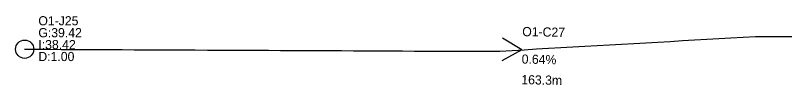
# Model space of a CAD drawing. Header units: metres. Extents: x 607160 to 610559, y 2613470 to 2618337.
# Drawn here: x 607427.1 to 607554.3, y 2615200.2 to 2615211.5 of the extents above; entities that cross this region are included whole.
import ezdxf

# ---------------------------------------------------------------- set-up
doc = ezdxf.new("R2010")
doc.units = ezdxf.units.M
for name, color, linetype in [('SW-DRAIN-LABELS', 3, 'Continuous'), ('SW-DRAIN-SUB-01', 1, 'Continuous'), ('SW-JUNCTIONS', 7, 'Continuous')]:
    doc.layers.add(name, color=color, linetype=linetype)

msp = doc.modelspace()

# ---------------------------------------------------------------- linework, layer by layer
at = {"layer": 'SW-DRAIN-SUB-01'}
for q in [(607507, 2615207.92), (607506.92, 2615204.17)]:
    msp.add_line((607510.21, 2615205.98), q, dxfattribs=at)
msp.add_lwpolyline([(607428.59, 2615206.09), (607430.59, 2615206.08), (607432.59, 2615206.07), (607434.59, 2615206.06), (607436.59, 2615206.05), (607438.59, 2615206.05), (607440.59, 2615206.04), (607442.59, 2615206.03), (607444.59, 2615206.02), (607446.59, 2615206.01), (607448.59, 2615206), (607450.59, 2615205.99), (607452.59, 2615205.98), (607454.59, 2615205.97), (607456.59, 2615205.96), (607458.59, 2615205.95), (607460.59, 2615205.94), (607462.59, 2615205.93), (607464.59, 2615205.92), (607466.59, 2615205.91), (607468.59, 2615205.91), (607470.59, 2615205.9), (607472.59, 2615205.89), (607474.59, 2615205.88), (607476.59, 2615205.87), (607478.59, 2615205.86), (607480.59, 2615205.85), (607482.59, 2615205.84), (607484.59, 2615205.83), (607486.59, 2615205.82), (607488.59, 2615205.81), (607490.59, 2615205.8), (607492.59, 2615205.79), (607494.59, 2615205.78), (607496.59, 2615205.77), (607498.59, 2615205.77), (607500.59, 2615205.76), (607502.59, 2615205.75), (607504.59, 2615205.74), (607506.58, 2615205.78), (607508.58, 2615205.89), (607510.58, 2615206), (607512.58, 2615206.12), (607514.57, 2615206.23), (607516.57, 2615206.35), (607518.57, 2615206.46), (607520.56, 2615206.58), (607522.56, 2615206.69), (607524.56, 2615206.8), (607526.55, 2615206.92), (607528.55, 2615207.03), (607530.55, 2615207.15), (607532.54, 2615207.26), (607534.54, 2615207.37), (607536.54, 2615207.49), (607538.53, 2615207.6), (607540.53, 2615207.72), (607542.53, 2615207.83), (607544.52, 2615207.94), (607546.52, 2615208.06), (607548.52, 2615208.15), (607550.52, 2615208.17), (607552.52, 2615208.18), (607554.52, 2615208.19)], dxfattribs=at)
at = {"layer": 'SW-JUNCTIONS'}
msp.add_circle((607428.59, 2615206.09), 1.5, dxfattribs=at)

# ---------------------------------------------------------------- texts
at = {"layer": 'SW-DRAIN-LABELS', "color": 7}
for s, p in [('O1-J25', (607430.84, 2615209.99)), ('G:39.42', (607430.84, 2615208.04))]:
    msp.add_text(s, height=1.5, dxfattribs=at).set_placement(p)
at = {"layer": 'SW-DRAIN-LABELS', "color": 3}
msp.add_text('O1-C27', height=1.5, rotation=-1.0995, dxfattribs=at).set_placement((607510.25, 2615208.23))
at = {"layer": 'SW-DRAIN-LABELS', "color": 4}
msp.add_text('I:38.42', height=1.5, dxfattribs=at).set_placement((607430.84, 2615206.09))
at = {"layer": 'SW-DRAIN-LABELS', "color": 6}
msp.add_text('D:1.00', height=1.5, dxfattribs=at).set_placement((607430.84, 2615204.14))
at = {"layer": 'SW-DRAIN-LABELS', "color": 2}
for s, p in [('0.64%', (607510.16, 2615203.73)), ('163.3m', (607510.1, 2615200.36))]:
    msp.add_text(s, height=1.5, rotation=-1.0995, dxfattribs=at).set_placement(p)

doc.saveas('drawing.dxf')
